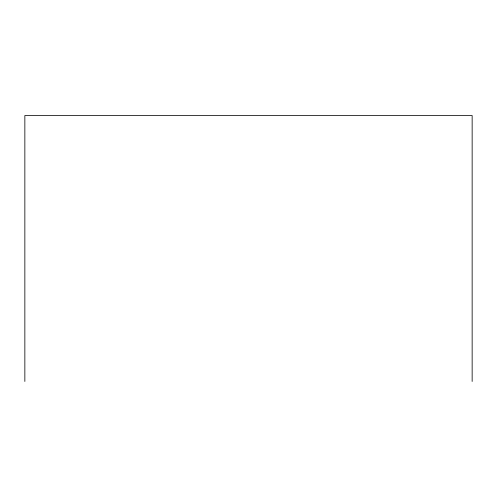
<?xml version="1.0" encoding="UTF-8"?>
<svg xmlns="http://www.w3.org/2000/svg" width="497" height="497" viewBox="0 0 497 497"><rect width="100%" height="100%" fill="white"/><g stroke="black" fill="none" stroke-linecap="round" stroke-linejoin="round"><path stroke-width="0.75" d="M472.15 381.46L472.15 115.54L24.85 115.54L24.85 381.46"/></g></svg>
